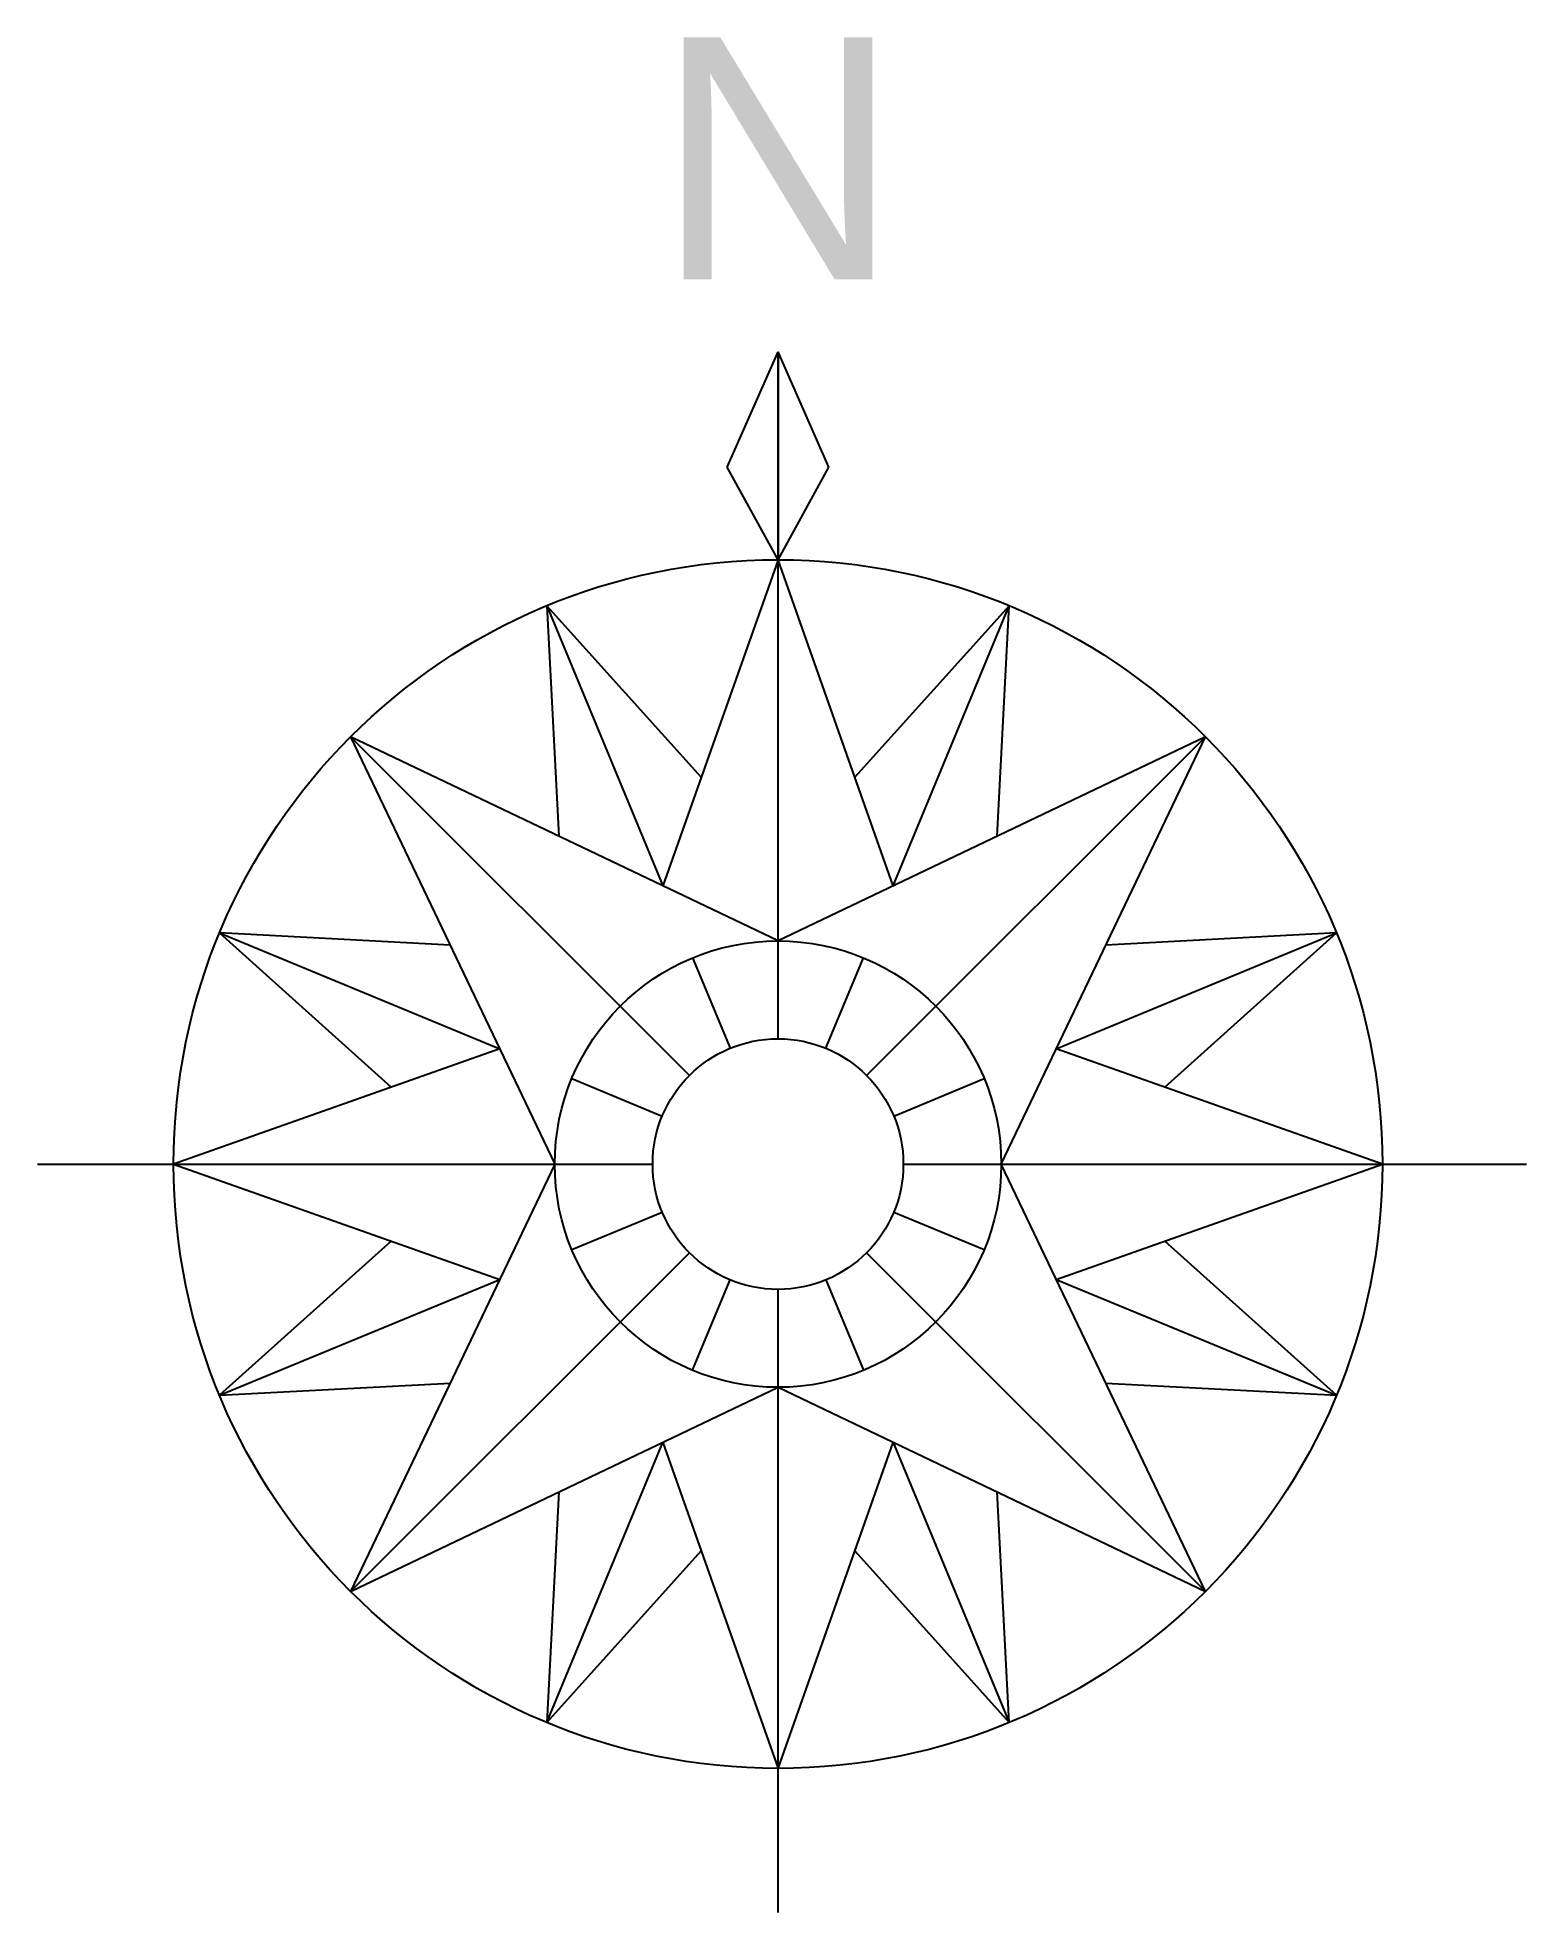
# Model space of a CAD drawing. Header units: millimetres. Extents: x 1153.46 to 1156.54, y -1327.77 to -1323.9.
import ezdxf
from ezdxf.enums import TextEntityAlignment as Align

# ---------------------------------------------------------------- set-up
doc = ezdxf.new("R2010")
doc.units = ezdxf.units.MM
doc.header["$LTSCALE"] = 10
doc.layers.add('Símbolos_Gráficos', color=1, linetype='Continuous')
doc.styles.add('FOLHA_ARIAL', font='ARIAL.TTF')

msp = doc.modelspace()

# ---------------------------------------------------------------- linework, layer by layer
at = {"layer": 'Símbolos_Gráficos', "color": 4}
for p, q in [((1154.8899, -1324.7849), (1154.9953, -1324.5462)), ((1154.9953, -1324.5462), (1154.9953, -1324.9764)), ((1155.1007, -1324.7849), (1154.9953, -1324.5462)), ((1154.9953, -1324.5462), (1154.9953, -1324.9764)), ((1154.9953, -1325.9672), (1154.9953, -1324.5462)), ((1154.9953, -1324.9764), (1154.8899, -1324.7849)), ((1154.9953, -1324.9764), (1155.1007, -1324.7849)), ((1154.9953, -1324.9763), (1154.7569, -1325.6508)), ((1155.2337, -1325.6508), (1154.9953, -1324.9763)), ((1154.4197, -1325.988), (1153.7453, -1326.2264)), ((1156.2453, -1326.2264), (1155.5709, -1325.988)), ((1153.4638, -1326.2264), (1154.7361, -1326.2264)), ((1153.7453, -1326.2264), (1154.4197, -1326.4648)), ((1155.2545, -1326.2264), (1156.5433, -1326.2264)), ((1155.5709, -1326.4648), (1156.2453, -1326.2264)), ((1154.9953, -1327.7744), (1154.9953, -1326.4856)), ((1154.7569, -1326.802), (1154.9953, -1327.4764)), ((1154.9953, -1327.4764), (1155.2337, -1326.802)), ((1154.9953, -1327.4764), (1154.9953, -1326.8494))]:
    msp.add_line(p, q, dxfattribs=at)
at = {"layer": 'Símbolos_Gráficos', "color": 2}
for p, q in [((1154.8362, -1325.4264), (1154.5169, -1325.0715)), ((1154.5169, -1325.0715), (1154.5421, -1325.5482)), ((1154.5169, -1325.0715), (1154.7569, -1325.6508)), ((1155.4736, -1325.0715), (1155.1544, -1325.4264)), ((1155.2337, -1325.6508), (1155.4736, -1325.0715)), ((1155.4484, -1325.5482), (1155.4736, -1325.0715)), ((1154.1114, -1325.3425), (1154.812, -1326.0431)), ((1155.1786, -1326.0431), (1155.8792, -1325.3425)), ((1154.3171, -1325.7733), (1153.8404, -1325.748)), ((1153.8404, -1325.748), (1154.1953, -1326.0673)), ((1153.8404, -1325.748), (1154.4197, -1325.988)), ((1155.5709, -1325.988), (1156.1501, -1325.748)), ((1156.1501, -1325.748), (1155.6734, -1325.7733)), ((1155.7952, -1326.0673), (1156.1501, -1325.748)), ((1154.1953, -1326.3855), (1153.8404, -1326.7047)), ((1154.1114, -1327.1103), (1154.812, -1326.4097)), ((1155.1786, -1326.4097), (1155.8792, -1327.1103)), ((1156.1501, -1326.7047), (1155.7952, -1326.3855)), ((1153.8404, -1326.7047), (1154.4197, -1326.4648)), ((1155.5709, -1326.4648), (1156.1501, -1326.7047)), ((1153.8404, -1326.7047), (1154.3171, -1326.6795)), ((1155.6734, -1326.6795), (1156.1501, -1326.7047)), ((1154.5169, -1327.3812), (1154.7569, -1326.802)), ((1155.2337, -1326.802), (1155.4736, -1327.3812)), ((1154.5421, -1326.9045), (1154.5169, -1327.3812)), ((1155.4736, -1327.3812), (1155.4484, -1326.9045)), ((1154.5169, -1327.3812), (1154.8362, -1327.0263)), ((1155.1544, -1327.0263), (1155.4736, -1327.3812))]:
    msp.add_line(p, q, dxfattribs=at)
at = {"layer": 'Símbolos_Gráficos', "color": 3}
for p, q in [((1154.9953, -1325.7646), (1154.1114, -1325.3425)), ((1154.1114, -1325.3425), (1154.5335, -1326.2264)), ((1155.8792, -1325.3425), (1154.9953, -1325.7646)), ((1155.457, -1326.2264), (1155.8792, -1325.3425)), ((1154.5335, -1326.2264), (1154.1114, -1327.1102)), ((1155.8791, -1327.1102), (1155.457, -1326.2264)), ((1154.1114, -1327.1102), (1154.9953, -1326.6881)), ((1154.9953, -1326.6881), (1155.8791, -1327.1102))]:
    msp.add_line(p, q, dxfattribs=at)
at = {"layer": 'Símbolos_Gráficos'}
for p, q in [((1154.8186, -1325.7998), (1154.8961, -1325.9869)), ((1155.0945, -1325.9869), (1155.172, -1325.7998)), ((1154.5687, -1326.0497), (1154.7558, -1326.1272)), ((1155.2347, -1326.1272), (1155.4219, -1326.0497)), ((1154.5687, -1326.4031), (1154.7558, -1326.3256)), ((1155.2347, -1326.3256), (1155.4219, -1326.4031)), ((1154.8186, -1326.653), (1154.8961, -1326.4658)), ((1155.0945, -1326.4658), (1155.172, -1326.653))]:
    msp.add_line(p, q, dxfattribs=at)
at = {"layer": 'Símbolos_Gráficos', "color": 2}
msp.add_circle((1154.9953, -1326.2264), 1.25, dxfattribs=at)
at = {"layer": 'Símbolos_Gráficos', "color": 3}
msp.add_circle((1154.9953, -1326.2264), 0.4617, dxfattribs=at)
at = {"layer": 'Símbolos_Gráficos', "color": 4}
msp.add_circle((1154.9953, -1326.2264), 0.2592, dxfattribs=at)

# ---------------------------------------------------------------- texts
at = {"layer": 'Símbolos_Gráficos', "color": 3, "style": 'FOLHA_ARIAL'}
msp.add_text('N', height=0.5, dxfattribs=at).set_placement((1154.9953, -1324.5462), align=Align.BOTTOM_CENTER)

doc.saveas('drawing.dxf')
